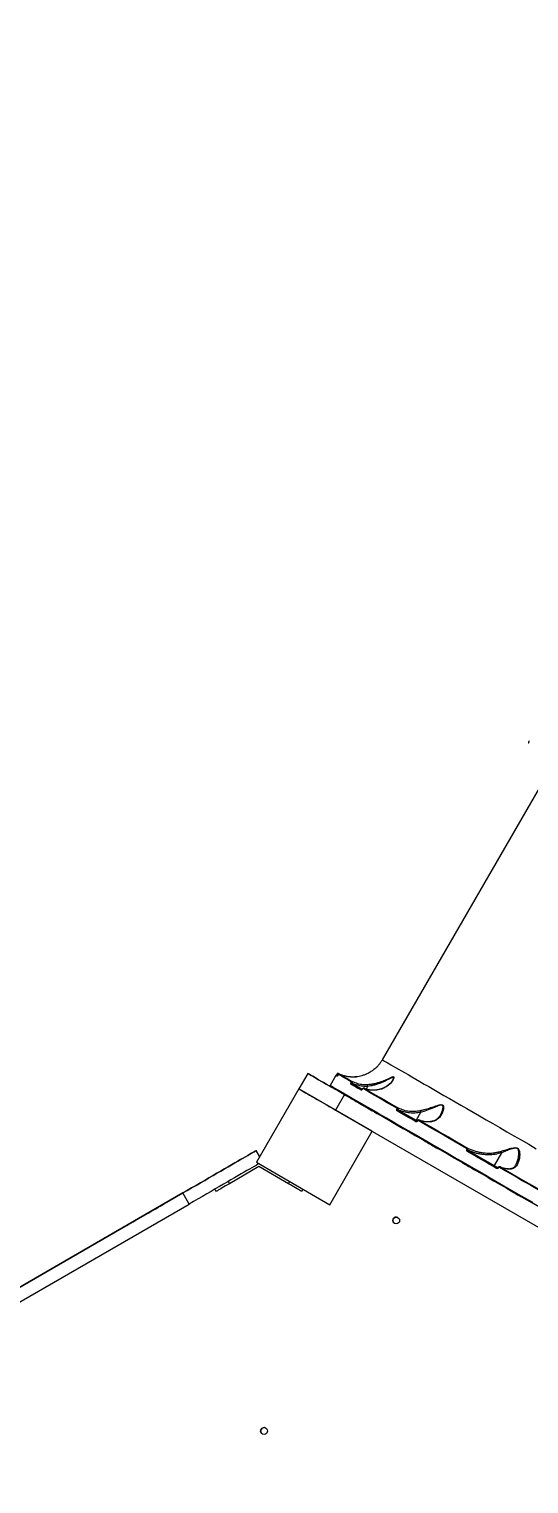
# Model space of a CAD drawing. Header units: millimetres. Extents: x -6006 to 5875, y -6399 to 6717.
# Drawn here: x 756 to 1345, y 383 to 2098 of the extents above; entities that cross this region are included whole.
import ezdxf

# ---------------------------------------------------------------- set-up
doc = ezdxf.new("R2010")
doc.units = ezdxf.units.MM
for name, color, linetype in [('DIKOM_ОБЪЕКТ', 7, 'Continuous'), ('DIKOM_РАЗМЕР_ЗОНА', 7, 'Continuous'), ('DIKOM_РАЗМЕР_ОБЪЕКТА', 7, 'Continuous')]:
    doc.layers.add(name, color=color, linetype=linetype)
doc.styles.add('style1', font='arial.ttf', dxfattribs={"width": 0.8})
doc.dimstyles.new('1-50', dxfattribs={"dimtxt": 300, "dimasz": 200, "dimexe": 100, "dimexo": 0, "dimgap": 100, "dimtad": 0, "dimdec": 0, "dimtxsty": 'style1', "dimcen": 0, "dimclrd": 7, "dimclre": 7, "dimadec": 1, "dimazin": 2, "dimtfac": 1, "dimtdec": 0, "dimtmove": 1, "dimatfit": 3, "dimfxl": 0, "dimlwd": 25, "dimlwe": 18, "dimarcsym": 0})

# ---------------------------------------------------------------- blocks, each defined once
blk = doc.blocks.new('*D15')
at = {"layer": 'Defpoints', "color": 0, "transparency": 16777216}
for p in [(-4354.5, 4593), (3409.3, 4593), (-1328.6, -3571.9)]:
    blk.add_point(p, dxfattribs=at)
at = {"layer": 'DIKOM_РАЗМЕР_ОБЪЕКТА', "color": 7, "lineweight": 18, "transparency": 16777216}
for p, q in [((3409.3, 4593), (-4454.5, 4593)), ((-1328.6, -3571.9), (-4454.5, -3571.9))]:
    blk.add_line(p, q, dxfattribs=at)
at = {"layer": 'DIKOM_РАЗМЕР_ОБЪЕКТА', "color": 7, "lineweight": 25, "transparency": 16777216}
for p, q in [((-4354.5, 4393), (-4354.5, 968.7)), ((-4354.5, -3371.9), (-4354.5, 52.5))]:
    blk.add_line(p, q, dxfattribs=at)
at = {"layer": 'DIKOM_РАЗМЕР_ОБЪЕКТА', "color": 7, "transparency": 16777216}
for points in [[(-4387.8, 4393), (-4321.1, 4393), (-4354.5, 4593)], [(-4387.8, -3371.9), (-4321.1, -3371.9), (-4354.5, -3571.9)]]:
    blk.add_solid(points, dxfattribs=at)
at = {"layer": 'DIKOM_РАЗМЕР_ОБЪЕКТА', "color": 0, "transparency": 16777216, "insert": (-4354.5, 510.6), "char_height": 300, "attachment_point": 5, "rotation": 90, "style": 'style1'}
blk.add_mtext('8150', dxfattribs=at)
blk = doc.blocks.new('*D16')
at = {"layer": 'Defpoints', "color": 0, "transparency": 16777216}
for p in [(3934.6, 4272.9), (-3710.1, -291), (3934.6, -4791.6)]:
    blk.add_point(p, dxfattribs=at)
at = {"layer": 'DIKOM_РАЗМЕР_ОБЪЕКТА', "color": 7, "lineweight": 18, "transparency": 16777216}
for p, q in [((3934.6, 4272.9), (3934.6, -4891.6)), ((-3710.1, -291), (-3710.1, -4891.6))]:
    blk.add_line(p, q, dxfattribs=at)
at = {"layer": 'DIKOM_РАЗМЕР_ОБЪЕКТА', "color": 7, "lineweight": 25, "transparency": 16777216}
for p, q in [((-3510.1, -4791.6), (-1432.6, -4791.6)), ((3734.6, -4791.6), (-518.7, -4791.6))]:
    blk.add_line(p, q, dxfattribs=at)
at = {"layer": 'DIKOM_РАЗМЕР_ОБЪЕКТА', "color": 7, "transparency": 16777216}
for points in [[(-3510.1, -4758.3), (-3510.1, -4825), (-3710.1, -4791.6)], [(3734.6, -4758.3), (3734.6, -4825), (3934.6, -4791.6)]]:
    blk.add_solid(points, dxfattribs=at)
at = {"layer": 'DIKOM_РАЗМЕР_ОБЪЕКТА', "color": 0, "transparency": 16777216, "insert": (-975.7, -4791.6), "char_height": 300, "attachment_point": 5, "style": 'style1'}
blk.add_mtext('7650', dxfattribs=at)
blk = doc.blocks.new('*D14')
at = {"layer": 'Defpoints', "color": 0, "transparency": 16777216}
for p in [(3463.3, 6716.6), (-5809.5, -5571.9), (-1350.4, -5571.9)]:
    blk.add_point(p, dxfattribs=at)
at = {"layer": 'DIKOM_РАЗМЕР_ЗОНА', "color": 7, "lineweight": 18, "transparency": 16777216}
for p, q in [((3463.3, 6716.6), (-5909.5, 6716.6)), ((-1350.4, -5571.9), (-5909.5, -5571.9))]:
    blk.add_line(p, q, dxfattribs=at)
at = {"layer": 'DIKOM_РАЗМЕР_ЗОНА', "color": 7, "lineweight": 25, "transparency": 16777216}
for p, q in [((-5809.5, 6516.6), (-5809.5, 1149.1)), ((-5809.5, -5371.9), (-5809.5, 69.4))]:
    blk.add_line(p, q, dxfattribs=at)
at = {"layer": 'DIKOM_РАЗМЕР_ЗОНА', "color": 7, "transparency": 16777216}
for points in [[(-5842.8, 6516.6), (-5776.2, 6516.6), (-5809.5, 6716.6)], [(-5842.8, -5371.9), (-5776.2, -5371.9), (-5809.5, -5571.9)]]:
    blk.add_solid(points, dxfattribs=at)
at = {"layer": 'DIKOM_РАЗМЕР_ЗОНА', "color": 0, "transparency": 16777216, "insert": (-5809.5, 609.2), "char_height": 300, "attachment_point": 5, "rotation": 90, "style": 'style1'}
blk.add_mtext('12300', dxfattribs=at)
blk = doc.blocks.new('*D13')
at = {"layer": 'Defpoints', "color": 0, "transparency": 16777216}
for p in [(5874.9, 4901.6), (-5210.1, -1293.8), (5874.9, -6202.3)]:
    blk.add_point(p, dxfattribs=at)
at = {"layer": 'DIKOM_РАЗМЕР_ЗОНА', "color": 7, "lineweight": 18, "transparency": 16777216}
for p, q in [((5874.9, 4901.6), (5874.9, -6302.3)), ((-5210.1, -1293.8), (-5210.1, -6302.3))]:
    blk.add_line(p, q, dxfattribs=at)
at = {"layer": 'DIKOM_РАЗМЕР_ЗОНА', "color": 7, "lineweight": 25, "transparency": 16777216}
for p, q in [((-5010.1, -6202.3), (160.5, -6202.3)), ((5674.9, -6202.3), (1240.2, -6202.3))]:
    blk.add_line(p, q, dxfattribs=at)
at = {"layer": 'DIKOM_РАЗМЕР_ЗОНА', "color": 7, "transparency": 16777216}
for points in [[(-5010.1, -6169), (-5010.1, -6235.6), (-5210.1, -6202.3)], [(5674.9, -6169), (5674.9, -6235.6), (5874.9, -6202.3)]]:
    blk.add_solid(points, dxfattribs=at)
at = {"layer": 'DIKOM_РАЗМЕР_ЗОНА', "color": 0, "transparency": 16777216, "insert": (700.4, -6202.3), "char_height": 300, "attachment_point": 5, "style": 'style1'}
blk.add_mtext('11100', dxfattribs=at)

msp = doc.modelspace()

# ---------------------------------------------------------------- linework, layer by layer
at = {"layer": 'DIKOM_ОБЪЕКТ', "color": 7, "linetype": 'Continuous', "lineweight": 15}
for p, q in [((1357.5, 1203.4), (1172.5, 882.9)), ((1084.6, 866.7), (1074.1, 848.6)), ((1084.6, 866.7), (1084.6, 866.7)), ((1117.8, 864.3), (1111.1, 852.6)), ((1118.7, 865.5), (1118.7, 865.5)), ((1119.3, 864.6), (1119.3, 864.6)), ((1119.8, 864.3), (1119.3, 864.6)), ((1119.9, 864.9), (1119.9, 864.8)), ((1120.1, 864.8), (1119.9, 864.9)), ((1119.9, 864.8), (1120.1, 864.7)), ((1120.1, 864.8), (1120.1, 864.7)), ((1120.1, 864.8), (1120.1, 864.7)), ((1120.1, 864.8), (1120.1, 864.8)), ((1120.1, 864.7), (1120.1, 864.7)), ((1074.1, 848.6), (1024.1, 762)), ((1160.7, 798.6), (1074.1, 848.6)), ((1074.1, 848.6), (1074.1, 848.6)), ((1127.9, 841.8), (1117.4, 823.6)), ((1820.7, 441.8), (1127.9, 841.8)), ((1135.5, 855.8), (1135.6, 855.8)), ((1148.4, 847.8), (1136.5, 854.7)), ((1136.7, 855.2), (1136.7, 855.2)), ((1136.7, 855.2), (1148.7, 848.2)), ((1148.7, 848.3), (1148.7, 848.2)), ((1148.7, 848.3), (1148.7, 848.3)), ((1148.8, 848.2), (1148.8, 848.2)), ((1155.2, 851.5), (1153.4, 848.3)), ((1117.4, 823.6), (1810.2, 423.6)), ((1189.8, 824.5), (1189.9, 824.5)), ((1190.8, 824), (1190.8, 823.9)), ((1190.8, 823.9), (1212.3, 811.5)), ((1212.2, 811), (1191.1, 823.1)), ((1213.2, 810.4), (1212.2, 811)), ((1217.7, 820.9), (1212.3, 811.5)), ((1212.3, 811.5), (1213.6, 810.7)), ((1213.6, 810.8), (1213.6, 810.7)), ((1213.8, 810.7), (1213.8, 810.6)), ((1216.8, 811.5), (1216, 811.8)), ((1110.7, 712), (1160.7, 798.6)), ((1160.7, 798.6), (1160.7, 798.6)), ((1023.7, 775.8), (1023.7, 775.8)), ((1027.9, 768.6), (1023.7, 775.8)), ((1027.9, 768.6), (1023.7, 775.8)), ((1272.3, 776.8), (1272.4, 776.9)), ((1273.1, 776.4), (1304.4, 758.3)), ((1273.2, 776.4), (1273.1, 776.4)), ((1304.3, 757.8), (1273.9, 775.3)), ((1313, 773.1), (1304.4, 758.3)), ((1026.9, 756.9), (992, 736.7)), ((1024.1, 762), (1110.7, 712)), ((1061.8, 736.7), (1026.9, 756.9)), ((1309, 755.7), (1309, 755.7)), ((1309.4, 755.4), (1309.4, 755.4)), ((1311.9, 756.4), (1311.6, 756.6)), ((990.5, 739.3), (992, 736.7)), ((1061.8, 736.7), (1063.3, 739.3)), ((937.1, 725.8), (642.7, 555.8)), ((642.7, 555.8), (937.1, 725.8)), ((944.6, 712.8), (937.1, 725.8)), ((976.4, 727.7), (974.9, 730.3)), ((1078.8, 730.3), (1077.3, 727.7)), ((650.2, 542.8), (944.6, 712.8)), ((919.8, 715.8), (919.8, 715.8)), ((1110.7, 712), (1110.7, 711.9)), ((833.2, 665.8), (833.2, 665.8)), ((833.2, 665.8), (833.2, 665.8))]:
    msp.add_line(p, q, dxfattribs=at)
at = {"layer": 'DIKOM_ОБЪЕКТ', "color": 7, "linetype": 'Continuous', "lineweight": 15, "flags": 128}
for points in [[(1345.5, 1256.4), (1345.4, 1256.5), (1345.3, 1256.7)], [(1172.5, 882.9), (1172.5, 882.9), (1172.7, 882.8), (1173.2, 882.5), (1174, 882), (1175.1, 881.4), (1176.5, 880.6), (1178.3, 879.6), (1180.3, 878.4), (1182.7, 877), (1185.3, 875.5), (1188.2, 873.8), (1191.4, 872), (1195, 869.9), (1198.8, 867.7), (1202.8, 865.4), (1207.2, 862.9), (1211.9, 860.2), (1216.8, 857.3), (1221.9, 854.3), (1227.4, 851.2), (1233.1, 847.9), (1239, 844.5), (1245.2, 840.9), (1251.6, 837.2), (1258.3, 833.3), (1265.2, 829.4), (1272.3, 825.3), (1279.7, 821), (1287.2, 816.7), (1294.9, 812.2), (1302.9, 807.6), (1311, 802.9), (1319.3, 798.1), (1327.8, 793.3), (1336.4, 788.3), (1345.2, 783.2), (1354.1, 778)], [(1127.9, 841.8), (1124.1, 843.9), (1120.3, 846.1), (1116.7, 848.2), (1113.1, 850.3), (1109.6, 852.3), (1106.2, 854.3), (1103, 856.1), (1100, 857.8), (1097.2, 859.4), (1094.7, 860.9), (1092.4, 862.2), (1090.4, 863.4), (1088.6, 864.4), (1087.2, 865.2), (1086, 865.9), (1085.2, 866.4), (1084.7, 866.7), (1084.6, 866.7)], [(1084.6, 866.7), (1084.8, 866.6), (1085.3, 866.3), (1086.1, 865.9), (1087.2, 865.2), (1088.7, 864.4), (1090.4, 863.4), (1092.4, 862.2), (1094.7, 860.9), (1097.3, 859.4), (1100.1, 857.8), (1103.1, 856.1), (1106.3, 854.2), (1109.6, 852.3), (1111.2, 851.4)], [(1119.2, 863.5), (1118.8, 863.7), (1118.5, 863.9), (1118.2, 864.1), (1118, 864.2), (1117.9, 864.3), (1117.8, 864.3), (1117.8, 864.3)], [(1119.9, 864.8), (1119.7, 865), (1119.5, 865.1), (1119.3, 865.2), (1119.1, 865.3), (1118.9, 865.4), (1118.8, 865.5), (1118.7, 865.5), (1118.7, 865.5)], [(1119.9, 864.9), (1119.7, 865), (1119.5, 865.1), (1119.3, 865.2), (1119.1, 865.3), (1118.9, 865.4), (1118.8, 865.5), (1118.8, 865.5), (1118.7, 865.5)], [(1119.2, 864.7), (1119.2, 864.7), (1119.2, 864.6), (1119.4, 864.6), (1119.6, 864.4), (1119.7, 864.4)], [(1119.3, 864.6), (1119.2, 864.6), (1119.2, 864.7)], [(1135.8, 856.9), (1133.1, 858.4), (1130.6, 859.9), (1128.3, 861.2), (1126.3, 862.4), (1124.5, 863.4), (1123, 864.2), (1121.7, 865), (1120.7, 865.6)], [(1122, 866), (1123, 865.4), (1124.3, 864.7), (1125.8, 863.8), (1127.6, 862.8), (1129.6, 861.6), (1131.8, 860.3), (1134.3, 858.9), (1137.1, 857.3)], [(1074.1, 848.6), (1074.2, 848.5), (1074.7, 848.2), (1075.5, 847.7), (1076.7, 847.1), (1078.1, 846.2), (1079.9, 845.2), (1081.9, 844), (1084.2, 842.7), (1086.7, 841.2), (1089.5, 839.6), (1092.5, 837.9), (1095.7, 836.1), (1099.1, 834.1), (1102.6, 832.1), (1106.2, 830), (1109.8, 827.9), (1113.6, 825.7), (1117.4, 823.6)], [(1111.1, 852.6), (1111.1, 852.6), (1111.2, 852.5), (1111.7, 852.2), (1112.5, 851.8), (1113.6, 851.2), (1115, 850.4), (1116.6, 849.4), (1118.6, 848.2), (1120.9, 846.9), (1123.5, 845.4), (1126.4, 843.8), (1129.6, 841.9), (1133, 839.9), (1136.8, 837.7), (1140.8, 835.4), (1145.2, 832.9), (1149.8, 830.3), (1154.6, 827.4), (1159.8, 824.5), (1165.2, 821.4), (1170.9, 818.1), (1176.8, 814.7), (1183, 811.1), (1189.4, 807.4), (1196.1, 803.5), (1203, 799.6), (1210.1, 795.4), (1217.4, 791.2), (1225, 786.8), (1232.8, 782.3), (1240.8, 777.7), (1248.9, 773), (1257.3, 768.2), (1265.9, 763.2), (1274.6, 758.2), (1283.5, 753.1), (1292.5, 747.8), (1301.7, 742.5), (1311.1, 737.1), (1320.6, 731.6), (1330.2, 726.1), (1340, 720.4), (1349.8, 714.8)], [(1349.6, 713.7), (1339.8, 719.4), (1330.1, 725), (1320.5, 730.6), (1311, 736), (1301.7, 741.4), (1292.5, 746.7), (1283.4, 751.9), (1274.6, 757.1), (1265.9, 762.1), (1257.3, 767), (1249, 771.8), (1240.8, 776.5), (1232.9, 781.1), (1225.1, 785.6), (1217.5, 790), (1210.2, 794.2), (1203.1, 798.3), (1196.2, 802.3), (1189.6, 806.1), (1183.2, 809.8), (1177, 813.4), (1171.1, 816.8), (1165.4, 820.1), (1160, 823.2), (1154.9, 826.1), (1150, 828.9), (1145.5, 831.6), (1141.1, 834.1), (1137.1, 836.4), (1133.4, 838.6), (1129.9, 840.6), (1126.7, 842.4), (1123.8, 844.1), (1121.3, 845.6), (1119, 846.9), (1117, 848), (1115.3, 849), (1113.9, 849.8), (1112.8, 850.4), (1112.1, 850.9), (1111.6, 851.1), (1111.4, 851.2), (1111.4, 851.2)], [(1124.4, 843.7), (1124.6, 843.7), (1125, 843.4), (1125.7, 843), (1126.6, 842.5), (1127.6, 841.9), (1128.6, 841.3), (1129.6, 840.7), (1130.4, 840.3), (1131, 839.9), (1131.3, 839.8), (1131.3, 839.8), (1131, 839.9), (1130.4, 840.3), (1129.6, 840.7), (1128.6, 841.3), (1127.6, 841.9), (1126.6, 842.5), (1125.7, 843), (1125, 843.4), (1124.6, 843.7), (1124.4, 843.7)], [(1124.4, 843.7), (1124.6, 843.7), (1125, 843.4), (1125.7, 843), (1126.6, 842.5), (1127.6, 841.9), (1128.6, 841.3), (1129.6, 840.7), (1130.4, 840.3), (1131, 839.9), (1131.3, 839.8), (1131.3, 839.8), (1131, 839.9), (1130.4, 840.3), (1129.6, 840.7), (1128.6, 841.3), (1127.6, 841.9), (1126.6, 842.5), (1125.7, 843), (1125, 843.4), (1124.6, 843.7), (1124.4, 843.7)], [(1147.5, 847.2), (1145.8, 848.2), (1144.1, 849.1), (1142.5, 850), (1140.9, 850.9), (1139.4, 851.8), (1138, 852.7), (1136.5, 853.5), (1135.2, 854.3)], [(1136.7, 855.2), (1136.5, 855.2), (1136.3, 855.3), (1136.1, 855.4), (1136, 855.5), (1135.8, 855.6), (1135.7, 855.7), (1135.6, 855.8), (1135.5, 855.8)], [(1136.7, 855.2), (1136.5, 855.3), (1136.3, 855.4), (1136.2, 855.5), (1136, 855.6), (1135.9, 855.7), (1135.7, 855.7), (1135.6, 855.8), (1135.6, 855.8)], [(1136.5, 854.7), (1137.9, 853.9), (1139.3, 853.1), (1140.7, 852.2), (1142.2, 851.3), (1143.8, 850.4), (1145.4, 849.5), (1147.1, 848.6), (1148.3, 847.8)], [(1148.7, 848.2), (1148.7, 848.2), (1148.7, 848.2), (1148.8, 848.2)], [(1189.8, 825.7), (1184, 829.1), (1178.4, 832.3), (1173, 835.4), (1167.8, 838.4), (1162.9, 841.2), (1158.2, 843.9), (1153.8, 846.5), (1149.7, 848.9)], [(1150.9, 849.3), (1155, 846.9), (1159.5, 844.4), (1164.1, 841.7), (1169, 838.8), (1174.2, 835.9), (1179.5, 832.8), (1185.1, 829.5), (1191, 826.2)], [(1135.4, 837.4), (1136.9, 836.6), (1138.5, 835.6), (1140.1, 834.7), (1141.7, 833.7), (1143.3, 832.8), (1144.7, 832), (1146, 831.3), (1147, 830.7), (1147.7, 830.3), (1148.2, 830), (1148.3, 829.9)], [(1144.9, 831.9), (1144.9, 831.9), (1145.3, 831.7), (1146, 831.3), (1146.8, 830.8)], [(1145.3, 831.7), (1145.5, 831.6), (1145.9, 831.3), (1146.6, 830.9), (1147.5, 830.4), (1148.5, 829.8), (1149.5, 829.2), (1150.5, 828.7), (1151.3, 828.2), (1151.9, 827.9), (1152.2, 827.7), (1152.2, 827.7), (1151.9, 827.9), (1151.3, 828.2), (1150.5, 828.7), (1149.5, 829.2), (1148.5, 829.8), (1147.5, 830.4), (1146.6, 830.9), (1145.9, 831.3), (1145.5, 831.6), (1145.3, 831.7)], [(1146.8, 830.8), (1147.9, 830.2), (1149, 829.6), (1150, 828.9), (1151, 828.4), (1151.8, 827.9), (1152.4, 827.6), (1152.7, 827.4), (1152.7, 827.4)], [(1151.7, 828), (1151.8, 827.9), (1152.3, 827.6), (1153, 827.2), (1154.1, 826.6), (1155.3, 825.9), (1156.7, 825.1), (1158.3, 824.2), (1159.9, 823.2), (1161.6, 822.3), (1163.2, 821.4), (1164.7, 820.5), (1166, 819.7), (1167.1, 819.1), (1168, 818.6), (1168.6, 818.2), (1169, 818), (1169, 818), (1168.6, 818.2), (1168, 818.6), (1167.1, 819.1), (1166, 819.7), (1164.7, 820.5), (1163.2, 821.4), (1161.6, 822.3), (1159.9, 823.2), (1158.3, 824.2), (1156.7, 825.1), (1155.3, 825.9), (1154.1, 826.6), (1153, 827.2), (1152.3, 827.6), (1151.8, 827.9), (1151.7, 828)], [(1168, 818.6), (1166.2, 819.6), (1163.2, 821.3), (1160.5, 822.9), (1158.1, 824.3), (1156, 825.5), (1154.1, 826.6), (1152.6, 827.5), (1152.6, 827.5)], [(1190.8, 823.9), (1190.7, 824), (1190.5, 824), (1190.4, 824.1), (1190.3, 824.2), (1190.1, 824.3), (1190, 824.3), (1189.9, 824.4), (1189.8, 824.5)], [(1190.8, 824), (1190.7, 824), (1190.6, 824.1), (1190.4, 824.2), (1190.3, 824.3), (1190.2, 824.3), (1190.1, 824.4), (1190, 824.5), (1189.9, 824.5)], [(1241.4, 818.2), (1241.4, 818.3), (1243.5, 822.9), (1244, 825.1), (1244.2, 827.2), (1243.8, 828.7), (1243.5, 829), (1242.8, 829.4), (1242.5, 829.4), (1241.2, 829.3), (1239.4, 828.9), (1237.6, 828.2), (1234.1, 826.8), (1228.5, 824.5), (1222.6, 822.4), (1217.7, 820.9), (1217.7, 820.9), (1217.7, 820.9)], [(1181.9, 810.6), (1181.9, 810.6), (1182.2, 810.4), (1182.8, 810), (1183.7, 809.5), (1184.9, 808.8), (1186.2, 808.1)], [(1186.2, 808.1), (1187.7, 807.2), (1189.3, 806.3), (1190.9, 805.3), (1192.6, 804.4), (1194.1, 803.5), (1195.5, 802.7), (1196.8, 802), (1197.8, 801.4), (1198.6, 800.9), (1199, 800.7), (1199.2, 800.6)], [(1212.2, 809.8), (1209.2, 811.5), (1206.4, 813.2), (1203.5, 814.8), (1200.7, 816.4), (1197.9, 818), (1195.2, 819.6), (1192.5, 821.2), (1189.9, 822.7)], [(1191.1, 823.1), (1193.7, 821.6), (1196.4, 820.1), (1199.1, 818.5), (1201.9, 816.9), (1204.7, 815.3), (1207.5, 813.7), (1210.4, 812), (1213.3, 810.3)], [(1212.2, 811), (1212.2, 811), (1212.1, 811), (1212.1, 811.1), (1212.1, 811.2), (1212.2, 811.2), (1212.2, 811.3), (1212.2, 811.4), (1212.3, 811.5)], [(1213.1, 810.4), (1212.8, 810.6), (1212.8, 810.6), (1213.1, 810.5), (1213.1, 810.4)], [(1272, 778.2), (1264.3, 782.7), (1256.8, 787), (1249.4, 791.3), (1242.2, 795.5), (1235.1, 799.5), (1228.2, 803.5), (1221.5, 807.4), (1214.9, 811.2)], [(1216, 811.7), (1222.5, 807.9), (1229.2, 804.1), (1236.1, 800.1), (1243.2, 796), (1250.4, 791.9), (1257.8, 787.6), (1265.3, 783.2), (1273, 778.8)], [(1205, 797.2), (1205.1, 797.2), (1205.5, 797), (1206.1, 796.6), (1207, 796.1)], [(1205.5, 797), (1205.6, 796.9), (1206.1, 796.6), (1206.8, 796.2), (1207.7, 795.7), (1208.7, 795.1), (1209.7, 794.5), (1210.7, 794), (1211.5, 793.5), (1212, 793.2), (1212.3, 793), (1212.3, 793), (1212, 793.2), (1211.5, 793.5), (1210.7, 794), (1209.7, 794.5), (1208.7, 795.1), (1207.7, 795.7), (1206.8, 796.2), (1206.1, 796.6), (1205.6, 796.9), (1205.5, 797)], [(1207, 796.1), (1208, 795.5), (1209.1, 794.8), (1210.2, 794.2), (1211.2, 793.6), (1212, 793.2), (1212.5, 792.9), (1212.8, 792.7), (1212.8, 792.7)], [(1023.7, 775.8), (1023.6, 775.7), (1023.1, 775.5), (1022.3, 775), (1021.2, 774.4), (1019.8, 773.6), (1018.1, 772.6), (1016.1, 771.4), (1013.8, 770.1), (1011.2, 768.6), (1008.4, 767), (1005.3, 765.2), (1001.9, 763.2), (998.3, 761.2), (994.5, 759), (990.5, 756.7), (986.3, 754.2), (981.9, 751.7), (977.4, 749.1), (972.7, 746.3), (967.8, 743.6), (962.9, 740.7), (957.8, 737.8), (952.7, 734.8), (947.5, 731.9), (942.3, 728.8), (937.1, 725.8)], [(937.1, 725.8), (942.3, 728.8), (947.5, 731.9), (952.7, 734.8), (957.8, 737.8), (962.9, 740.7), (967.8, 743.6), (972.7, 746.3), (977.4, 749.1), (981.9, 751.7), (986.3, 754.2), (990.5, 756.7), (994.5, 759), (998.3, 761.2), (1001.9, 763.2), (1005.3, 765.2), (1008.4, 767), (1011.2, 768.6), (1013.8, 770.1), (1016.1, 771.4), (1018.1, 772.6), (1019.8, 773.6), (1021.2, 774.4), (1022.3, 775), (1023.1, 775.5), (1023.6, 775.7), (1023.7, 775.8)], [(1220.7, 788.2), (1220.8, 788.1), (1221.3, 787.8), (1222, 787.4), (1223.1, 786.8), (1224.3, 786.1), (1225.7, 785.2), (1227.3, 784.3), (1228.9, 783.4), (1230.6, 782.5), (1232.2, 781.5), (1233.7, 780.7), (1235, 779.9), (1236.1, 779.2), (1237, 778.7), (1237.6, 778.4), (1238, 778.2), (1238, 778.2), (1237.6, 778.4), (1237, 778.7), (1236.1, 779.2), (1235, 779.9), (1233.7, 780.7), (1232.2, 781.5), (1230.6, 782.5), (1228.9, 783.4), (1227.3, 784.3), (1225.7, 785.2), (1224.3, 786.1), (1223.1, 786.8), (1222, 787.4), (1221.3, 787.8), (1220.8, 788.1), (1220.7, 788.2)], [(1237.1, 778.7), (1236.9, 778.8), (1230.2, 782.7), (1223.7, 786.4), (1221.6, 787.6)], [(1273.1, 776.4), (1273, 776.4), (1272.9, 776.5), (1272.8, 776.5), (1272.7, 776.6), (1272.6, 776.6), (1272.5, 776.7), (1272.4, 776.8), (1272.3, 776.8)], [(1273.2, 776.4), (1273.1, 776.5), (1273, 776.6), (1272.9, 776.6), (1272.8, 776.7), (1272.7, 776.7), (1272.6, 776.8), (1272.5, 776.8), (1272.4, 776.9)], [(1273.9, 775.3), (1273.8, 775.4), (1273.7, 775.4), (1273.6, 775.3), (1273.4, 775.3), (1273.3, 775.2), (1273.1, 775.1), (1273, 774.9), (1272.9, 774.7)], [(1307.4, 754.8), (1303, 757.4), (1298.6, 759.9), (1294.2, 762.5), (1289.9, 765), (1285.6, 767.4), (1281.3, 769.9), (1277.1, 772.3), (1272.9, 774.7)], [(1273.9, 775.3), (1278.1, 772.9), (1282.3, 770.5), (1286.5, 768), (1290.8, 765.6), (1295.2, 763.1), (1299.5, 760.5), (1303.9, 758), (1308.4, 755.4)], [(1026.9, 760.3), (1025.6, 759.6), (1023.6, 758.4), (1021.3, 757.1), (1018.7, 755.6), (1015.9, 754), (1012.8, 752.2), (1009.4, 750.3), (1005.8, 748.2), (1002, 746), (998, 743.7), (993.8, 741.2), (989.4, 738.7), (984.9, 736.1), (980.2, 733.4), (975.3, 730.6), (970.4, 727.7), (965.3, 724.8), (960.2, 721.8), (955, 718.9), (949.8, 715.9), (944.6, 712.8)], [(988.2, 755.3), (988.1, 755.2), (987.6, 755), (986.9, 754.6), (986, 754.1), (985, 753.5), (984, 752.9), (983, 752.3), (982.2, 751.9), (981.6, 751.5), (981.3, 751.3), (981.3, 751.3), (981.6, 751.5), (982.2, 751.9), (983, 752.3), (984, 752.9), (985, 753.5), (986, 754.1), (986.9, 754.6), (987.6, 755), (988.1, 755.2), (988.2, 755.3)], [(988.2, 755.3), (988.1, 755.2), (987.6, 755), (986.9, 754.6), (986, 754.1), (985, 753.5), (984, 752.9), (983, 752.3), (982.2, 751.9), (981.6, 751.5), (981.3, 751.3), (981.3, 751.3), (981.6, 751.5), (982.2, 751.9), (983, 752.3), (984, 752.9), (985, 753.5), (986, 754.1), (986.9, 754.6), (987.6, 755), (988.1, 755.2), (988.2, 755.3)], [(1266.9, 761.5), (1267, 761.4), (1267.3, 761.3), (1267.9, 760.9), (1268.8, 760.4), (1269.9, 759.7), (1271.3, 759)], [(1271.3, 759), (1272.8, 758.1), (1274.4, 757.2), (1276, 756.2), (1277.6, 755.3), (1279.2, 754.4), (1280.6, 753.6), (1281.9, 752.8), (1282.9, 752.3), (1283.6, 751.8), (1284.1, 751.6), (1284.2, 751.5)], [(1304.3, 757.8), (1304.3, 757.8), (1304.3, 757.8), (1304.3, 757.9), (1304.3, 757.9), (1304.3, 758), (1304.4, 758.1), (1304.4, 758.2), (1304.4, 758.3)], [(1308.4, 755.4), (1306.4, 756.6), (1304.3, 757.8)], [(1304.4, 758.3), (1306.6, 757.1), (1308.7, 755.8), (1309, 755.7)], [(1306.9, 756.3), (1306, 756.8), (1305.4, 757.2), (1305, 757.4), (1304.9, 757.4), (1305.2, 757.3), (1305.8, 756.9), (1306.6, 756.5), (1307.5, 755.9), (1308.4, 755.4)], [(1308.4, 755.4), (1307.9, 755.7), (1306.9, 756.3)], [(1308.4, 755.4), (1308.3, 755.5), (1308.2, 755.5), (1308, 755.4), (1307.9, 755.4), (1307.8, 755.3), (1307.7, 755.1), (1307.5, 755), (1307.4, 754.8)], [(1309, 755.7), (1309, 755.7), (1309, 755.7), (1309.1, 755.6), (1309.3, 755.5), (1309.4, 755.4)], [(1309, 755.7), (1309, 755.7), (1309, 755.6), (1309.1, 755.6), (1309.2, 755.5), (1309.4, 755.4)], [(1311.7, 756.5), (1311.6, 756.5), (1311.5, 756.5), (1311.4, 756.4), (1311.2, 756.4), (1311.1, 756.3), (1311, 756.1), (1310.9, 756), (1310.8, 755.8)], [(1365.5, 724.3), (1358.5, 728.3), (1351.5, 732.4), (1344.5, 736.4), (1337.7, 740.3), (1330.8, 744.3), (1324.1, 748.2), (1317.4, 752), (1310.8, 755.8)], [(1311.7, 756.5), (1318.3, 752.7), (1324.9, 748.8), (1331.7, 744.9), (1338.5, 741), (1345.3, 737), (1352.3, 733), (1359.2, 729), (1366.3, 725)], [(1297.2, 744), (1297.2, 744), (1297.6, 743.7), (1298.3, 743.4), (1299.1, 742.9)], [(1297.6, 743.7), (1297.8, 743.7), (1298.2, 743.4), (1298.9, 743), (1299.8, 742.5), (1300.8, 741.9), (1301.8, 741.3), (1302.8, 740.7), (1303.6, 740.3), (1304.2, 739.9), (1304.5, 739.8), (1304.5, 739.8), (1304.2, 739.9), (1303.6, 740.3), (1302.8, 740.7), (1301.8, 741.3), (1300.8, 741.9), (1299.8, 742.5), (1298.9, 743), (1298.2, 743.4), (1297.8, 743.7), (1297.6, 743.7)], [(1299.1, 742.9), (1300.2, 742.3), (1301.3, 741.6), (1302.3, 741), (1303.3, 740.4), (1304.1, 740), (1304.7, 739.7), (1305, 739.5), (1305, 739.5)], [(992, 736.7), (989.8, 735.5), (987.6, 734.2), (985.5, 733), (983.6, 731.9), (981.8, 730.8), (980.2, 729.9), (978.9, 729.2), (977.8, 728.5), (977.1, 728.1), (976.6, 727.8), (976.4, 727.7)], [(1077.3, 727.7), (1077.2, 727.8), (1076.7, 728.1), (1075.9, 728.5), (1074.9, 729.2), (1073.5, 729.9), (1072, 730.8), (1070.2, 731.9), (1068.2, 733), (1066.1, 734.2), (1064, 735.5), (1061.8, 736.7)], [(1319.2, 731.3), (1319.4, 731.2), (1319.8, 730.9), (1320.6, 730.5), (1321.6, 729.9), (1322.9, 729.2), (1324.3, 728.3), (1325.8, 727.5), (1327.5, 726.5), (1329.1, 725.6), (1330.7, 724.6), (1332.2, 723.8), (1333.5, 723), (1334.7, 722.3), (1335.6, 721.8), (1336.2, 721.5), (1336.5, 721.3), (1336.5, 721.3), (1336.2, 721.5), (1335.6, 721.8), (1334.7, 722.3), (1333.5, 723), (1332.2, 723.8), (1330.7, 724.6), (1329.1, 725.6), (1327.5, 726.5), (1325.8, 727.5), (1324.3, 728.3), (1322.9, 729.2), (1321.6, 729.9), (1320.6, 730.5), (1319.8, 730.9), (1319.4, 731.2), (1319.2, 731.3)], [(1335.6, 721.8), (1332.4, 723.7), (1323.5, 728.8), (1320.2, 730.7)], [(833.2, 665.8), (833.3, 665.9), (833.8, 666.2), (834.6, 666.6), (835.7, 667.3), (837, 668), (838.7, 669), (840.6, 670.1), (842.8, 671.4), (845.2, 672.8), (847.9, 674.3), (850.7, 676), (853.8, 677.7), (857, 679.6), (860.3, 681.5), (863.8, 683.5), (867.4, 685.6), (871, 687.6), (874.7, 689.8), (878.3, 691.9), (882, 694), (885.6, 696.1), (889.2, 698.1), (892.6, 700.1), (896, 702.1), (899.2, 703.9), (902.2, 705.7), (905.1, 707.3), (907.8, 708.9), (910.2, 710.3), (912.4, 711.5), (914.3, 712.6), (915.9, 713.6), (917.3, 714.4), (918.4, 715), (919.2, 715.5), (919.6, 715.7), (919.8, 715.8)], [(919.8, 715.8), (919.6, 715.7), (919.2, 715.5), (918.4, 715), (917.3, 714.4), (915.9, 713.6), (914.3, 712.6), (912.4, 711.5), (910.2, 710.3), (907.8, 708.9), (905.1, 707.3), (902.2, 705.7), (899.2, 703.9), (896, 702.1), (892.6, 700.1), (889.2, 698.1), (885.6, 696.1), (882, 694), (878.3, 691.9), (874.7, 689.8), (871, 687.6), (867.4, 685.6), (863.8, 683.5), (860.3, 681.5), (857, 679.6), (853.8, 677.7), (850.7, 676), (847.9, 674.3), (845.2, 672.8), (842.8, 671.4), (840.6, 670.1), (838.7, 669), (837, 668), (835.7, 667.3), (834.6, 666.6), (833.8, 666.2), (833.3, 665.9), (833.2, 665.8)]]:
    msp.add_lwpolyline(points, dxfattribs=at)
at = {"layer": 'DIKOM_ОБЪЕКТ', "color": 7, "linetype": 'Continuous', "lineweight": 15}
for centre in [(1188.9, 693.4), (1032.9, 445.1)]:
    msp.add_circle(centre, 4, dxfattribs=at)
for centre, radius, start, end in [((1120.1, 863), 1, 123.2416, 149.9929), ((1121.6, 865.1), 0.998, 64.3318, 150.1183), ((1136, 853.8), 0.977, 61.4353, 151.3653), ((1136.7, 856.4), 0.982, 65.6956, 151.1791), ((1148.4, 846.7), 1.03, 97.6974, 150.6334), ((1153.9, 857.1), 10.2, 239.7625, 240.2247), ((1150.5, 848.4), 0.969, 67.0488, 152.1347), ((1190.7, 825.3), 0.937, 71.5182, 154.8365), ((1190.7, 822.3), 0.918, 66.9646, 155.5844), ((1213, 809.4), 0.948, 80.9838, 155.9298), ((1270, 908.1), 112.5, 239.9213, 240.0545), ((1315.7, 987.5), 204.1, 239.966, 240.0395), ((1215.8, 810.8), 0.925, 74.8029, 156.4113), ((1272.9, 777.9), 0.928, 84.0931, 159.304), ((1188.9, 693.4), 4, 61.1812, 241.1812), ((1032.9, 445.1), 4, 61.1812, 241.1812)]:
    msp.add_arc(centre, radius, start, end, dxfattribs=at)
for points, knots in [([(1345.7, 1258.7), (1345.6, 1258.6), (1345.5, 1258.4), (1345.4, 1258.1), (1345.3, 1257.9), (1345.2, 1257.7), (1345.1, 1257.6), (1345.1, 1257.5), (1345.1, 1257.3), (1345.1, 1257), (1345.2, 1256.8), (1345.3, 1256.7)], [0, 0, 0, 0, 0.125647, 0.272992, 0.43611, 0.541417, 0.605453, 0.658366, 0.741373, 0.860817, 1, 1, 1, 1]), ([(1172.4, 882.9), (1172.1, 882.4), (1171.3, 880.9), (1169.6, 878.6), (1167.7, 876.2), (1166.4, 874.9), (1165.9, 874.5)], [0, 0, 0, 0, 0.158762, 0.486713, 0.809631, 1, 1, 1, 1]), ([(1119.3, 864.6), (1119.3, 864.6), (1119.2, 864.6), (1119.2, 864.7), (1119.2, 864.7), (1119.2, 864.7), (1119.2, 864.7), (1119.2, 864.7), (1119.2, 864.7), (1119.2, 864.7), (1119.1, 864.7), (1119, 864.7), (1118.8, 864.8), (1118.5, 864.8), (1118.2, 864.7), (1118, 864.5), (1117.9, 864.4), (1117.8, 864.3)], [0, 0, 0, 0, 0.512499, 0.756107, 0.817626, 0.858062, 0.865633, 0.868249, 0.869627, 0.870758, 0.872717, 0.884201, 0.897864, 0.923724, 0.950629, 0.979863, 1, 1, 1, 1]), ([(1118.7, 865.5), (1118.7, 865.5), (1118.6, 865.3), (1118.5, 865.1), (1118.3, 864.9), (1118.3, 864.8)], [0, 0, 0, 0, 0.0435, 0.588405, 1, 1, 1, 1]), ([(1120.6, 866.8), (1120.6, 866.8), (1120.5, 866.9), (1120.2, 866.9), (1119.9, 866.9), (1119.7, 866.8), (1119.5, 866.7), (1119.4, 866.6), (1119.4, 866.5), (1119.3, 866.5), (1119.2, 866.4), (1119.1, 866.2), (1118.9, 865.8), (1118.8, 865.6), (1118.7, 865.5)], [0, 0, 0, 0, 0.005664, 0.125604, 0.221606, 0.302578, 0.37106, 0.426582, 0.466946, 0.50381, 0.565111, 0.752349, 0.888006, 1, 1, 1, 1]), ([(1120.6, 866.8), (1120.6, 866.8), (1120.5, 866.9), (1120.2, 866.9), (1119.9, 866.9), (1119.7, 866.8), (1119.5, 866.7), (1119.4, 866.6), (1119.4, 866.5), (1119.3, 866.5), (1119.2, 866.4), (1119.1, 866.2), (1118.9, 865.8), (1118.8, 865.6), (1118.7, 865.5)], [0, 0, 0, 0, 0.005664, 0.125604, 0.221606, 0.302578, 0.37106, 0.426582, 0.466946, 0.50381, 0.565111, 0.752349, 0.888006, 1, 1, 1, 1]), ([(1120.1, 864.7), (1120.1, 864.7), (1119.9, 864.4), (1119.7, 864.1), (1119.5, 863.8), (1119.3, 863.5), (1119.2, 863.5), (1119.2, 863.5)], [0, 0, 0, 0, 0.079604, 0.275722, 0.470733, 0.710531, 1, 1, 1, 1]), ([(1119.9, 864.8), (1119.8, 864.8), (1119.8, 864.8), (1119.7, 864.7), (1119.7, 864.6), (1119.5, 864.6), (1119.4, 864.6), (1119.3, 864.6), (1119.3, 864.6)], [0, 0, 0, 0, 0.127064, 0.162504, 0.340402, 0.54532, 0.783136, 1, 1, 1, 1]), ([(1120, 864.6), (1120, 864.6), (1119.9, 864.4), (1119.7, 864.2), (1119.6, 863.9), (1119.5, 863.8), (1119.5, 863.8), (1119.5, 863.8)], [0, 0, 0, 0, 0.12138, 0.360443, 0.619475, 0.871717, 1, 1, 1, 1]), ([(1120.6, 866.8), (1120.6, 866.8), (1120.6, 866.7), (1120.6, 866.4), (1120.4, 866), (1120.2, 865.4), (1120, 865.1), (1119.9, 864.9)], [0, 0, 0, 0, 0.184782, 0.398805, 0.601278, 0.799033, 1, 1, 1, 1]), ([(1122, 866), (1122, 866), (1121.9, 866), (1121.7, 866.1), (1121.4, 866.1), (1121.1, 866), (1120.9, 865.9), (1120.8, 865.7), (1120.6, 865.6), (1120.4, 865.3), (1120.3, 865), (1120.2, 864.8), (1120.1, 864.8)], [0, 0, 0, 0, 0.000504, 0.130504, 0.23493, 0.326036, 0.408955, 0.490876, 0.606132, 0.797151, 0.93401, 1, 1, 1, 1]), ([(1120.7, 865.6), (1120.7, 865.6), (1120.7, 865.6), (1120.5, 865.4), (1120.4, 865.2), (1120.2, 865), (1120.2, 864.8), (1120.1, 864.8)], [0, 0, 0, 0, 0.302591, 0.534716, 0.725449, 0.917096, 1, 1, 1, 1]), ([(1120.6, 866.8), (1122.4, 866), (1125.8, 864.5), (1129.9, 863.5), (1132.1, 863.2), (1132.4, 863.1)], [0, 0, 0, 0, 0.466539, 0.915004, 1, 1, 1, 1]), ([(1154.2, 866.2), (1153.9, 866.1), (1152.5, 865.5), (1150.1, 864.5), (1145.5, 863.2), (1141.2, 862.6), (1136.6, 862.5), (1133, 862.7), (1129.2, 863.4), (1125.5, 864.4), (1123.2, 865.5), (1122, 866)], [0, 0, 0, 0, 0.024292, 0.122247, 0.220215, 0.421513, 0.511888, 0.632233, 0.75259, 0.876293, 1, 1, 1, 1]), ([(1132.4, 863.1), (1134, 863), (1136.5, 862.7), (1139.8, 862.7), (1141.5, 862.9), (1142.2, 862.9)], [0, 0, 0, 0, 0.485545, 0.787973, 1, 1, 1, 1]), ([(1132.4, 863.1), (1132.5, 863.1), (1132.5, 863.1), (1132.6, 863.1), (1132.7, 862.9), (1132.7, 862.9)], [0, 0, 0, 0, 0.091103, 0.77359, 1, 1, 1, 1]), ([(1165.9, 874.4), (1165.9, 874.4), (1165.8, 874.3), (1165, 873.5), (1163.6, 872.2), (1161.3, 870.4), (1158.3, 868.3), (1155.6, 866.9), (1154.2, 866.2)], [0, 0, 0, 0, 0.071802, 0.184814, 0.335876, 0.490943, 0.743115, 1, 1, 1, 1]), ([(1154.6, 853.8), (1155.9, 853.9), (1158.6, 854.1), (1163, 854.8), (1167.9, 856), (1173.2, 857.8), (1178, 859.8), (1181.4, 861.5), (1183.5, 862.4), (1184.8, 863), (1185.6, 863), (1186, 862.9), (1186.3, 862.5), (1186.2, 861.3), (1185.5, 859.7), (1183.9, 857.1), (1181.3, 854.1), (1178, 851.5), (1174.9, 849.8), (1173.2, 849.1), (1172.4, 848.8)], [0, 0, 0, 0, 0.059054, 0.126771, 0.196528, 0.289996, 0.386194, 0.452768, 0.486431, 0.520906, 0.548912, 0.55425, 0.580046, 0.615211, 0.661734, 0.709494, 0.806139, 0.905603, 0.952554, 1, 1, 1, 1]), ([(1184.7, 858.9), (1184.7, 859), (1185.2, 859.7), (1185.7, 860.9), (1186, 862.1), (1185.7, 862.5), (1185.3, 862.6), (1184.6, 862.5), (1183.3, 861.8), (1181.2, 860.7), (1177.9, 858.9), (1173.3, 856.5), (1168.2, 854.5), (1163.3, 853), (1159.1, 852), (1156.4, 851.6), (1155.2, 851.5), (1155.2, 851.5)], [0, 0, 0, 0, 0.008266, 0.079142, 0.129203, 0.164782, 0.17213, 0.211211, 0.260117, 0.310963, 0.411456, 0.55473, 0.701401, 0.805003, 0.911015, 0.999953, 1, 1, 1, 1]), ([(1184.7, 858.9), (1184.5, 858.6), (1184, 857.7), (1182.9, 856.2), (1181.3, 854.5), (1179.4, 852.8), (1177.4, 851.3), (1175.3, 850.1), (1173.6, 849.3), (1172.4, 848.9), (1172.1, 848.8)], [0, 0, 0, 0, 0.082448, 0.215438, 0.363328, 0.520467, 0.668501, 0.809413, 0.942196, 1, 1, 1, 1]), ([(1111.1, 852.6), (1111, 852.5), (1110.9, 852.4), (1110.9, 852.1), (1111, 851.8), (1111.1, 851.6), (1111.1, 851.5), (1111.2, 851.4), (1111.2, 851.4)], [0, 0, 0, 0, 0.195866, 0.44056, 0.640984, 0.810484, 0.95118, 1, 1, 1, 1]), ([(1135.2, 854.3), (1135.1, 854.3), (1135.1, 854.4), (1135.1, 854.7), (1135.2, 855.1), (1135.4, 855.5), (1135.5, 855.7), (1135.5, 855.8)], [0, 0, 0, 0, 0.215035, 0.429961, 0.64471, 0.859218, 1, 1, 1, 1]), ([(1135.6, 855.8), (1135.6, 855.9), (1135.7, 856.1), (1135.8, 856.3), (1135.9, 856.6), (1135.9, 856.8), (1135.8, 856.8), (1135.8, 856.9)], [0, 0, 0, 0, 0.142293, 0.357121, 0.571563, 0.785709, 1, 1, 1, 1]), ([(1136.7, 855.2), (1136.6, 855.1), (1136.6, 855), (1136.5, 854.9), (1136.5, 854.8), (1136.5, 854.7), (1136.5, 854.7), (1136.5, 854.7)], [0, 0, 0, 0, 0.140752, 0.355122, 0.56991, 0.784919, 1, 1, 1, 1]), ([(1137.1, 857.3), (1137.1, 857.2), (1137.2, 857.1), (1137.2, 856.7), (1137.1, 856.2), (1136.9, 855.7), (1136.7, 855.3), (1136.7, 855.2)], [0, 0, 0, 0, 0.214253, 0.428328, 0.642746, 0.857626, 1, 1, 1, 1]), ([(1155.2, 851.5), (1153.2, 851.5), (1149.1, 851.5), (1142.8, 852.7), (1138.8, 854.3), (1136.7, 855.2)], [0, 0, 0, 0, 0.316568, 0.640669, 1, 1, 1, 1]), ([(1137.1, 857.3), (1139, 856.5), (1143, 854.8), (1149, 853.8), (1152.9, 853.8), (1154.6, 853.8)], [0, 0, 0, 0, 0.355857, 0.721482, 1, 1, 1, 1]), ([(1148.8, 848.2), (1148.7, 848.1), (1148.6, 847.9), (1148.3, 847.5), (1148, 847.2), (1147.7, 847.1), (1147.6, 847.1), (1147.5, 847.2)], [0, 0, 0, 0, 0.108325, 0.320451, 0.543049, 0.771545, 1, 1, 1, 1]), ([(1148.7, 848.2), (1148.7, 848.1), (1148.6, 848), (1148.5, 847.8), (1148.3, 847.7), (1148.2, 847.6), (1148.2, 847.6), (1148.2, 847.6)], [0, 0, 0, 0, 0.162943, 0.428536, 0.654571, 0.84584, 1, 1, 1, 1]), ([(1150.8, 849.3), (1150.7, 849.4), (1150.5, 849.5), (1150.1, 849.4), (1149.7, 849.3), (1149.3, 849), (1148.9, 848.6), (1148.8, 848.3), (1148.8, 848.3)], [0, 0, 0, 0, 0.132846, 0.291477, 0.45285, 0.647855, 0.913554, 1, 1, 1, 1]), ([(1149.7, 848.9), (1149.6, 848.9), (1149.5, 848.9), (1149.3, 848.8), (1149.1, 848.6), (1148.9, 848.4), (1148.8, 848.3), (1148.8, 848.2)], [0, 0, 0, 0, 0.228792, 0.45785, 0.678493, 0.888416, 1, 1, 1, 1]), ([(1153.6, 848.3), (1153.6, 848.3), (1152.6, 848.5), (1151.7, 848.9), (1150.9, 849.3), (1150.9, 849.3)], [0, 0, 0, 0, 0.047788, 0.98648, 1, 1, 1, 1]), ([(1172.4, 848.8), (1170.6, 848.3), (1166.9, 847.2), (1162.1, 846.9), (1158, 847.2), (1154.4, 847.9), (1152.1, 848.8), (1150.9, 849.3)], [0, 0, 0, 0, 0.239874, 0.485875, 0.639425, 0.818548, 1, 1, 1, 1]), ([(1172.1, 848.8), (1171.6, 848.6), (1170.1, 848.1), (1167.6, 847.6), (1164.7, 847.1), (1161.8, 847), (1158.9, 847.1), (1156.2, 847.5), (1154.4, 848), (1153.6, 848.3)], [0, 0, 0, 0, 0.07753, 0.229775, 0.383503, 0.53858, 0.694526, 0.850771, 1, 1, 1, 1]), ([(1154.6, 853.8), (1154.6, 853.8), (1154.7, 853.8), (1154.8, 853.7), (1154.9, 853.4), (1155.1, 852.8), (1155.2, 852.2), (1155.2, 851.7), (1155.2, 851.5)], [0, 0, 0, 0, 0.038089, 0.149202, 0.361886, 0.574603, 0.787299, 1, 1, 1, 1]), ([(1155.2, 851.5), (1155.2, 851.5), (1155.2, 851.5), (1155.2, 851.5), (1155.2, 851.5)], [0, 0, 0, 0, 0.611487, 1, 1, 1, 1]), ([(1172.1, 848.8), (1172.2, 848.8), (1172.3, 848.8), (1172.4, 848.8), (1172.4, 848.8)], [0, 0, 0, 0, 0.596363, 1, 1, 1, 1]), ([(1189.9, 822.7), (1189.8, 822.7), (1189.7, 822.8), (1189.5, 823.2), (1189.5, 823.6), (1189.6, 824), (1189.8, 824.3), (1189.8, 824.5)], [0, 0, 0, 0, 0.174187, 0.389594, 0.595802, 0.797883, 1, 1, 1, 1]), ([(1189.9, 824.5), (1189.9, 824.6), (1190, 824.8), (1190.1, 825.1), (1190.1, 825.4), (1190, 825.6), (1189.9, 825.6), (1189.8, 825.7)], [0, 0, 0, 0, 0.203929, 0.407985, 0.613485, 0.826486, 1, 1, 1, 1]), ([(1190.8, 823.9), (1190.8, 823.8), (1190.8, 823.8), (1190.7, 823.7), (1190.8, 823.6), (1190.8, 823.4), (1190.9, 823.2), (1191, 823.2), (1191.1, 823.1)], [0, 0, 0, 0, 0.144486, 0.175453, 0.362488, 0.570978, 0.804607, 1, 1, 1, 1]), ([(1191, 826.2), (1191, 826.1), (1191.2, 826), (1191.3, 825.6), (1191.3, 825.1), (1191.1, 824.5), (1190.9, 824.1), (1190.8, 824)], [0, 0, 0, 0, 0.170038, 0.380795, 0.586696, 0.793099, 1, 1, 1, 1]), ([(1217.7, 820.9), (1215.6, 820.5), (1211.3, 819.8), (1204.5, 820), (1197.6, 821.2), (1193.1, 823), (1190.8, 824)], [0, 0, 0, 0, 0.232885, 0.471297, 0.731967, 1, 1, 1, 1]), ([(1191, 826.2), (1193.1, 825.3), (1197.4, 823.4), (1204.1, 822.2), (1210.7, 822), (1214.9, 822.7), (1217, 823.1)], [0, 0, 0, 0, 0.262563, 0.532668, 0.763649, 1, 1, 1, 1]), ([(1217, 823.1), (1218.7, 823.4), (1222.3, 824.3), (1228.1, 826), (1233.2, 827.7), (1237, 828.9), (1239.5, 829.6), (1241.2, 830), (1242.8, 830), (1243.7, 829.6), (1244.4, 828.9), (1244.9, 827.6), (1244.8, 825.5), (1244.2, 822.5), (1242.7, 818.8), (1240.3, 815.2), (1237.5, 812.7), (1234.5, 810.8), (1232, 810.2), (1230.7, 809.9)], [0, 0, 0, 0, 0.07902, 0.17218, 0.26806, 0.328729, 0.361059, 0.3939, 0.422332, 0.451319, 0.459944, 0.498993, 0.544605, 0.591435, 0.68762, 0.78658, 0.854678, 0.924446, 1, 1, 1, 1]), ([(1213.8, 810.6), (1213.7, 810.5), (1213.6, 810.3), (1213.3, 810), (1212.9, 809.8), (1212.5, 809.7), (1212.3, 809.8), (1212.2, 809.8)], [0, 0, 0, 0, 0.140781, 0.355253, 0.570023, 0.784956, 1, 1, 1, 1]), ([(1213.6, 810.7), (1213.5, 810.7), (1213.5, 810.6), (1213.3, 810.5), (1213.2, 810.4), (1213.2, 810.4), (1213.2, 810.4), (1213.2, 810.4)], [0, 0, 0, 0, 0.182642, 0.409139, 0.611574, 0.803315, 1, 1, 1, 1]), ([(1215.9, 811.7), (1215.9, 811.8), (1215.7, 811.9), (1215.3, 811.9), (1214.7, 811.8), (1214.2, 811.5), (1213.8, 811.1), (1213.6, 810.9), (1213.6, 810.8)], [0, 0, 0, 0, 0.037289, 0.245499, 0.449158, 0.671172, 0.92229, 1, 1, 1, 1]), ([(1214.9, 811.2), (1214.8, 811.2), (1214.7, 811.3), (1214.4, 811.2), (1214.2, 811.1), (1214, 810.9), (1213.9, 810.7), (1213.8, 810.7)], [0, 0, 0, 0, 0.214296, 0.428421, 0.642891, 0.85776, 1, 1, 1, 1]), ([(1230.7, 809.9), (1228.9, 809.7), (1226, 809.4), (1222.2, 809.8), (1219, 810.5), (1217, 811.3), (1216, 811.7)], [0, 0, 0, 0, 0.342218, 0.55727, 0.774603, 1, 1, 1, 1]), ([(1230.2, 810.1), (1229.7, 810), (1228.3, 809.8), (1226, 809.7), (1223.2, 809.8), (1220.5, 810.3), (1218.4, 810.8), (1217.2, 811.3), (1216.8, 811.5)], [0, 0, 0, 0, 0.097502, 0.295841, 0.496385, 0.698866, 0.902828, 1, 1, 1, 1]), ([(1217, 823.1), (1217, 823), (1217.1, 822.9), (1217.2, 822.7), (1217.4, 822.2), (1217.6, 821.6), (1217.7, 821.1), (1217.7, 820.9)], [0, 0, 0, 0, 0.087314, 0.253627, 0.502419, 0.751202, 1, 1, 1, 1]), ([(1217.7, 820.9), (1217.7, 820.9), (1217.7, 820.9), (1217.7, 820.9), (1217.7, 820.9), (1217.7, 820.9)], [0, 0, 0, 0, 0.373524, 0.86128, 1, 1, 1, 1]), ([(1241.4, 818.2), (1240.9, 817.5), (1240.1, 816.1), (1238.6, 814.4), (1237, 812.9), (1235.3, 811.8), (1233.4, 810.9), (1231.7, 810.4), (1230.6, 810.2), (1230.2, 810.1)], [0, 0, 0, 0, 0.165156, 0.340103, 0.486025, 0.640698, 0.790505, 0.918574, 1, 1, 1, 1]), ([(1230.2, 810), (1230.3, 810), (1230.4, 810), (1230.6, 810), (1230.7, 809.9), (1230.7, 809.9)], [0, 0, 0, 0, 0.444429, 0.858081, 1, 1, 1, 1]), ([(1272.4, 776.9), (1272.4, 777), (1272.5, 777.2), (1272.5, 777.4), (1272.5, 777.7), (1272.3, 778), (1272.2, 778.1), (1272.1, 778.2), (1272, 778.2)], [0, 0, 0, 0, 0.167335, 0.334476, 0.509136, 0.713061, 0.957729, 1, 1, 1, 1]), ([(1272.9, 774.7), (1272.9, 774.8), (1272.7, 774.9), (1272.4, 775.1), (1272.2, 775.5), (1272.1, 776), (1272.2, 776.4), (1272.3, 776.7), (1272.3, 776.8)], [0, 0, 0, 0, 0.039244, 0.287275, 0.495188, 0.670992, 0.835291, 1, 1, 1, 1]), ([(1273, 778.8), (1275.7, 777.6), (1279.8, 775.8), (1285.7, 774.2), (1291.1, 773.2), (1297.5, 772.6), (1303.7, 773), (1308.6, 773.9), (1311.1, 774.6), (1312.3, 774.9)], [0, 0, 0, 0, 0.222716, 0.336737, 0.450748, 0.631008, 0.81328, 0.90665, 1, 1, 1, 1]), ([(1273, 778.8), (1273, 778.8), (1273.2, 778.7), (1273.4, 778.4), (1273.5, 778), (1273.5, 777.5), (1273.4, 777), (1273.3, 776.6), (1273.2, 776.4)], [0, 0, 0, 0, 0.039141, 0.268328, 0.46639, 0.643622, 0.81993, 1, 1, 1, 1]), ([(1273.1, 776.4), (1273.1, 776.3), (1273.1, 776.3), (1273.1, 776.2), (1273.2, 776), (1273.3, 775.8), (1273.5, 775.6), (1273.8, 775.4), (1273.9, 775.3), (1273.9, 775.3)], [0, 0, 0, 0, 0.055281, 0.109839, 0.243724, 0.417569, 0.651868, 0.951922, 1, 1, 1, 1]), ([(1313, 773.1), (1310.5, 772.5), (1305.5, 771.1), (1297.8, 770.6), (1291.3, 771), (1285.9, 772), (1281.6, 773.1), (1277.3, 774.6), (1274.6, 775.8), (1273.2, 776.4)], [0, 0, 0, 0, 0.185205, 0.375222, 0.558027, 0.667271, 0.776522, 0.888256, 1, 1, 1, 1]), ([(1312.3, 774.9), (1314.2, 775.5), (1318.2, 776.8), (1323.3, 778.3), (1326.9, 779.1), (1329.1, 779.3), (1330.7, 779.2), (1332.1, 778.6), (1333.4, 777.4), (1333.9, 776.1), (1334.5, 774), (1334.7, 771.2), (1334.4, 767.1), (1333.5, 762.8), (1331.9, 759.2), (1329.9, 756.6), (1328, 755.1), (1325.9, 754.2), (1323.8, 753.8), (1322.3, 753.9), (1321.7, 753.9)], [0, 0, 0, 0, 0.09521, 0.19296, 0.244803, 0.271072, 0.29817, 0.324291, 0.350389, 0.391076, 0.401942, 0.471964, 0.54381, 0.639397, 0.737851, 0.798855, 0.861365, 0.911374, 0.962838, 1, 1, 1, 1]), ([(1312.3, 774.9), (1312.3, 774.9), (1312.4, 774.7), (1312.6, 774.4), (1312.8, 773.8), (1313, 773.4), (1313, 773.1)], [0, 0, 0, 0, 0.107439, 0.349473, 0.674756, 1, 1, 1, 1]), ([(1330, 759.1), (1330.6, 760.2), (1332, 762.6), (1333, 766.7), (1333.7, 770.9), (1333.7, 773.6), (1333.3, 775.7), (1332.9, 777), (1331.8, 778.2), (1330.6, 778.6), (1329.2, 778.7), (1328.2, 778.5), (1326.6, 778.2), (1323.5, 777.3), (1318.6, 775.4), (1314.9, 773.9), (1313, 773.1)], [0, 0, 0, 0, 0.110466, 0.248479, 0.348167, 0.447479, 0.462322, 0.516624, 0.550222, 0.583686, 0.615766, 0.648054, 0.654911, 0.726692, 0.863297, 1, 1, 1, 1]), ([(1313, 773.1), (1313, 773.1), (1313, 773.1), (1313, 773.1), (1313, 773.1), (1313, 773.1)], [0, 0, 0, 0, 0.423012, 0.773822, 1, 1, 1, 1]), ([(1309.4, 755.4), (1309.4, 755.3), (1309.2, 755.1), (1308.9, 754.8), (1308.4, 754.6), (1307.9, 754.6), (1307.6, 754.7), (1307.4, 754.8)], [0, 0, 0, 0, 0.093131, 0.303909, 0.530241, 0.765169, 1, 1, 1, 1]), ([(1309, 755.7), (1308.9, 755.6), (1308.9, 755.6), (1308.8, 755.5), (1308.7, 755.4), (1308.6, 755.4), (1308.5, 755.4), (1308.4, 755.4), (1308.4, 755.5)], [0, 0, 0, 0, 0.067536, 0.185549, 0.324176, 0.501528, 0.74576, 1, 1, 1, 1]), ([(1311.6, 756.5), (1311.5, 756.5), (1311.3, 756.7), (1310.8, 756.8), (1310.1, 756.7), (1309.4, 756.3), (1309.1, 755.9), (1309, 755.7)], [0, 0, 0, 0, 0.015574, 0.261327, 0.513953, 0.771009, 1, 1, 1, 1]), ([(1310.8, 755.8), (1310.7, 755.9), (1310.5, 756), (1310.1, 756), (1309.8, 755.8), (1309.5, 755.6), (1309.5, 755.5), (1309.4, 755.4)], [0, 0, 0, 0, 0.233719, 0.467286, 0.695582, 0.908716, 1, 1, 1, 1]), ([(1321.7, 753.9), (1321.4, 753.9), (1319.5, 754.1), (1316.1, 754.7), (1313.1, 755.9), (1311.7, 756.5)], [0, 0, 0, 0, 0.084993, 0.533468, 1, 1, 1, 1]), ([(1321.2, 754.1), (1321.2, 754.1), (1320.1, 754.1), (1318.2, 754.4), (1315.4, 755.1), (1313.3, 755.7), (1312.2, 756.3), (1311.9, 756.4)], [0, 0, 0, 0, 0.011446, 0.310363, 0.611977, 0.915818, 1, 1, 1, 1]), ([(1330.1, 759), (1330.1, 759), (1329.8, 758.3), (1329, 757.3), (1327.7, 756), (1326.4, 755.1), (1325.1, 754.5), (1323.6, 754.2), (1322.4, 754), (1321.5, 754.1), (1321.2, 754.1)], [0, 0, 0, 0, 0.017657, 0.192752, 0.363196, 0.51348, 0.671971, 0.804909, 0.928561, 1, 1, 1, 1]), ([(1321.7, 753.9), (1321.7, 753.9), (1321.6, 754), (1321.4, 754.1), (1321.2, 754.1), (1321.2, 754.1)], [0, 0, 0, 0, 0.103561, 0.836703, 1, 1, 1, 1])]:
    msp.add_open_spline(points, degree=3, knots=knots, dxfattribs=at)

# ---------------------------------------------------------------- dimensions: what is measured, and where the dimension line sits
at = {"layer": 'DIKOM_РАЗМЕР_ЗОНА'}
dim = msp.add_linear_dim(base=(-5809.5, -5571.9), p1=(3463.3, 6716.6), p2=(-1350.4, -5571.9), angle=90, text='12300', dimstyle='1-50', override={"dimscale": 1, "dimtix": 0, "dimtofl": 1, "dimtmove": 1, "dimatfit": 3}, dxfattribs=at)
dim.commit()
dim.dimension.update_dxf_attribs({"geometry": '*D14', "text_midpoint": (-5809.5, 609.2), "dimtype": 160})
dim = msp.add_linear_dim(base=(5874.9, -6202.3), p1=(-5210.1, -1293.8), p2=(5874.9, 4901.6), text='11100', dimstyle='1-50', override={"dimscale": 1, "dimtix": 0, "dimtofl": 1, "dimtmove": 1, "dimatfit": 3}, dxfattribs=at)
dim.commit()
dim.dimension.update_dxf_attribs({"geometry": '*D13', "text_midpoint": (700.4, -6202.3), "dimtype": 160})
at = {"layer": 'DIKOM_РАЗМЕР_ОБЪЕКТА'}
dim = msp.add_linear_dim(base=(-4354.5, 4593), p1=(-1328.6, -3571.9), p2=(3409.3, 4593), angle=90, text='8150', dimstyle='1-50', override={"dimscale": 1, "dimtix": 0, "dimtofl": 1, "dimtmove": 1, "dimatfit": 3}, dxfattribs=at)
dim.commit()
dim.dimension.update_dxf_attribs({"geometry": '*D15', "text_midpoint": (-4354.5, 510.6)})
dim = msp.add_linear_dim(base=(3934.6, -4791.6), p1=(-3710.1, -291), p2=(3934.6, 4272.9), text='7650', dimstyle='1-50', override={"dimscale": 1, "dimtix": 0, "dimtofl": 1, "dimtmove": 1, "dimatfit": 3}, dxfattribs=at)
dim.commit()
dim.dimension.update_dxf_attribs({"geometry": '*D16', "text_midpoint": (-975.7, -4791.6), "dimtype": 160})

doc.saveas('drawing.dxf')
